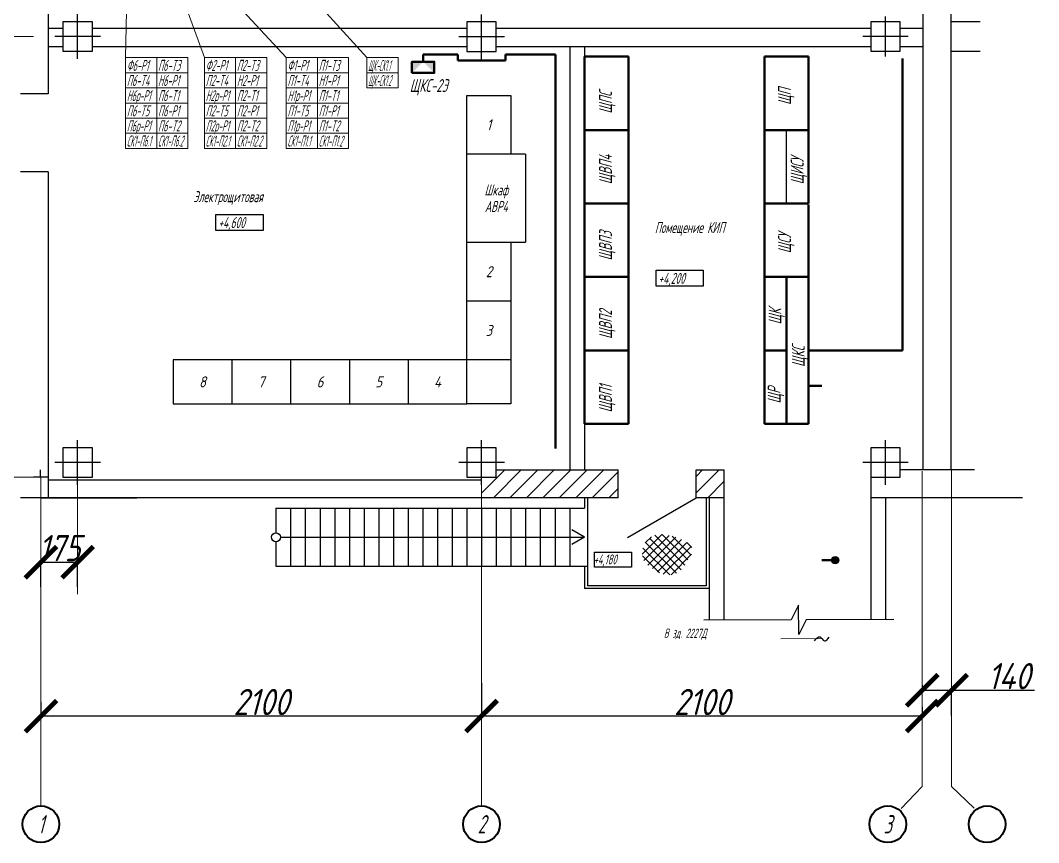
# Model space of a CAD drawing. Header units: millimetres. Extents: x 5848 to 6265, y 3268 to 3565.
# Drawn here: x 5904.8 to 6001.9, y 3368.2 to 3446.5 of the extents above; entities that cross this region are included whole.
import ezdxf
from ezdxf.enums import TextEntityAlignment as Align

# ---------------------------------------------------------------- set-up
doc = ezdxf.new("R2010")
doc.units = ezdxf.units.MM
doc.linetypes.add('gost6', pattern=[12, 8, -1.5, 1, -1.5])
doc.layers.get('Defpoints').update_dxf_attribs({"color": 33})
for name, color, linetype, lineweight in [('1', 4, 'Continuous', 15), ('RAZMER', 5, 'Continuous', 20), ('Выноска', 137, 'Continuous', 20), ('Первичник', 210, 'Continuous', 25), ('Строительный', 7, 'Continuous', 25), ('Текст_КИП', 2, 'Continuous', 25), ('Эл.кабель', 2, 'Continuous', 50)]:
    doc.layers.add(name, color=color, linetype=linetype, lineweight=lineweight)
for name, color, linetype in [('3.8. Вакуум Р', 83, 'Continuous'), ('osnovnoy shtamp', 7, 'Continuous'), ('орудован', 7, 'Continuous'), ('Осевая', 130, 'gost6'), ('Отметки', 1, 'Continuous')]:
    doc.layers.add(name, color=color, linetype=linetype)
doc.styles.add('simplex', font='simplex.shx', dxfattribs={"width": 0.8, "oblique": 15})
doc.styles.get("Standard").update_dxf_attribs({"font": 'arial.ttf'})
doc.dimstyles.get("Standard").update_dxf_attribs({"dimtxt": 0.18, "dimasz": 0.18, "dimexe": 0.18, "dimexo": 0.0625, "dimgap": 0.09, "dimtad": 0, "dimtih": 1, "dimtoh": 1, "dimdec": 4, "dimzin": 0, "dimdsep": 46, "dimtxsty": 'Standard', "dimcen": 0.09, "dimadec": 0, "dimazin": 0, "dimtfac": 1, "dimtdec": 4, "dimtofl": 0, "dimtmove": 0, "dimatfit": 3, "dimfxl": 0, "dimtolj": 1, "dimtzin": 0, "dimarcsym": 0})

# ---------------------------------------------------------------- blocks, each defined once
blk = doc.blocks.new('_ArchTick')
at = {"color": 0, "linetype": 'ByBlock', "const_width": 0.15}
blk.add_lwpolyline([(-0.5, -0.5), (0.5, 0.5)], dxfattribs=at)
blk = doc.blocks.new('*D146')
at = {"layer": 'Defpoints', "color": 0, "transparency": 16777216}
for p in [(5948.759, 3381.169), (5990.759, 3381.169), (5948.759, 3380.23)]:
    blk.add_point(p, dxfattribs=at)
at = {"layer": 'RAZMER', "color": 0, "lineweight": -2, "transparency": 16777216}
for p, q in [((5948.759, 3381.107), (5948.759, 3380.05)), ((5990.759, 3381.107), (5990.759, 3380.05)), ((5990.759, 3380.23), (5948.759, 3380.23))]:
    blk.add_line(p, q, dxfattribs=at)
at = {"layer": 'RAZMER', "color": 0, "lineweight": -2, "transparency": 16777216, "xscale": 3, "yscale": 3, "zscale": 3, "rotation": 180}
blk.add_blockref('_ArchTick', (5948.759, 3380.23), dxfattribs=at)
at = {"layer": 'RAZMER', "color": 0, "lineweight": -2, "transparency": 16777216, "xscale": 3, "yscale": 3, "zscale": 3}
blk.add_blockref('_ArchTick', (5990.759, 3380.23), dxfattribs=at)
at = {"layer": 'RAZMER', "color": 0, "transparency": 16777216, "insert": (5969.759, 3381.57), "char_height": 2.5, "attachment_point": 5, "style": 'simplex'}
blk.add_mtext('\\A1;2100', dxfattribs=at)
blk = doc.blocks.new('*D147')
at = {"layer": 'Defpoints', "color": 0, "transparency": 16777216}
for p in [(5948.759, 3383.423), (5906.759, 3381.655), (5906.759, 3380.23)]:
    blk.add_point(p, dxfattribs=at)
at = {"layer": 'RAZMER', "color": 0, "lineweight": -2, "transparency": 16777216}
for p, q in [((5948.759, 3383.361), (5948.759, 3380.05)), ((5906.759, 3381.592), (5906.759, 3380.05)), ((5948.759, 3380.23), (5906.759, 3380.23))]:
    blk.add_line(p, q, dxfattribs=at)
at = {"layer": 'RAZMER', "color": 0, "lineweight": -2, "transparency": 16777216, "xscale": 3, "yscale": 3, "zscale": 3, "rotation": 180}
blk.add_blockref('_ArchTick', (5906.759, 3380.23), dxfattribs=at)
at = {"layer": 'RAZMER', "color": 0, "lineweight": -2, "transparency": 16777216, "xscale": 3, "yscale": 3, "zscale": 3}
blk.add_blockref('_ArchTick', (5948.759, 3380.23), dxfattribs=at)
at = {"layer": 'RAZMER', "color": 0, "transparency": 16777216, "insert": (5927.759, 3381.57), "char_height": 2.5, "attachment_point": 5, "style": 'simplex'}
blk.add_mtext('\\A1;2100', dxfattribs=at)
blk = doc.blocks.new('*D152')
at = {"layer": 'Defpoints', "color": 0, "transparency": 16777216}
for p in [(5910.259, 3394.901), (5906.759, 3392.49), (5910.259, 3392.49)]:
    blk.add_point(p, dxfattribs=at)
at = {"layer": 'RAZMER', "color": 0, "lineweight": -2, "transparency": 16777216}
for p, q in [((5906.759, 3392.552), (5906.759, 3395.081)), ((5910.259, 3392.552), (5910.259, 3395.081)), ((5906.759, 3394.901), (5910.259, 3394.901))]:
    blk.add_line(p, q, dxfattribs=at)
at = {"layer": 'RAZMER', "color": 0, "lineweight": -2, "transparency": 16777216, "xscale": 3, "yscale": 3, "zscale": 3, "rotation": 180}
blk.add_blockref('_ArchTick', (5906.759, 3394.901), dxfattribs=at)
at = {"layer": 'RAZMER', "color": 0, "lineweight": -2, "transparency": 16777216, "xscale": 3, "yscale": 3, "zscale": 3}
blk.add_blockref('_ArchTick', (5910.259, 3394.901), dxfattribs=at)
at = {"layer": 'RAZMER', "color": 0, "transparency": 16777216, "insert": (5908.509, 3396.241), "char_height": 2.5, "attachment_point": 5, "style": 'simplex'}
blk.add_mtext('\\A1;175', dxfattribs=at)
blk = doc.blocks.new('A$C32520DA1')
at = {"layer": 'орудован', "lineweight": -2, "ltscale": 0.3}
h = blk.add_hatch(dxfattribs=at)
h.set_pattern_fill('ANSI37', color=4, scale=0.25, angle=270, style=0)
h.set_pattern_definition([(45, (345.161, -3272.3488), (0.561266, -0.561266), []), (315, (345.161, -3272.3488), (-0.561266, -0.561266), [])])
edge = h.paths.add_edge_path()
edge.add_spline(control_points=[(2.52, -0.8), (2.28, -1.28), (1.72, -2.41), (-0.45, -2.98), (-2.14, -1.94), (-3.79, -0.67), (-3.56, 1.53), (-1.96, 2.98), (0.07, 2.73), (1.77, 2.21), (3.79, 0.92), (2.93, -0.25), (2.52, -0.8)], knot_values=[0, 0, 0, 0, 1.566566, 3.673336, 5.745346, 7.383422, 9.561681, 11.30499, 13.330467, 15.16078, 17.108533, 18.858869, 18.858869, 18.858869, 18.858869], degree=3, periodic=0)
blk = doc.blocks.new('*D118')
at = {"layer": 'Defpoints', "color": 0, "transparency": 16777216}
for p in [(5990.759, 3383.244), (5990.759, 3382.696), (5993.559, 3380.21)]:
    blk.add_point(p, dxfattribs=at)
at = {"layer": 'RAZMER', "color": 0, "lineweight": -2, "transparency": 16777216}
for p, q in [((5990.759, 3383.181), (5990.759, 3382.516)), ((5990.759, 3382.696), (5993.559, 3382.696)), ((5993.559, 3380.272), (5993.559, 3382.876)), ((5993.559, 3382.696), (6001.471, 3382.696))]:
    blk.add_line(p, q, dxfattribs=at)
at = {"layer": 'RAZMER', "color": 0, "lineweight": -2, "transparency": 16777216, "xscale": 3, "yscale": 3, "zscale": 3, "rotation": 180}
blk.add_blockref('_ArchTick', (5990.759, 3382.696), dxfattribs=at)
at = {"layer": 'RAZMER', "color": 0, "lineweight": -2, "transparency": 16777216, "xscale": 3, "yscale": 3, "zscale": 3}
blk.add_blockref('_ArchTick', (5993.559, 3382.696), dxfattribs=at)
at = {"layer": 'RAZMER', "color": 0, "transparency": 16777216, "insert": (5999.015, 3384.036), "char_height": 2.5, "attachment_point": 5, "style": 'simplex'}
blk.add_mtext('\\A1;140', dxfattribs=at)
blk = doc.blocks.new('A$C6AE82E0B')
h = blk.add_hatch(color=2)
h.paths.add_polyline_path([(3.02, 0), (6.05, 3.02), (6.05, 0)])
h.paths.add_polyline_path([(0, 3.02), (3.02, 0), (0, 0)])
at = {"color": 2}
blk.add_lwpolyline([(6.05, 3.02), (0, 3.02), (0, 0), (6.05, 0)], close=True, dxfattribs=at)
blk = doc.blocks.new('A$C415F5F71')
blk.add_blockref('A$C6AE82E0B', (-3.02, -1.51))

msp = doc.modelspace()

# ---------------------------------------------------------------- hatches: boundary and pattern name
h = msp.add_hatch()
h.set_pattern_fill('ANSI31', color=256, scale=0.35)
h.set_pattern_definition([(45, (3815.7116, 2830.5569), (-0.7857724, 0.7857724), [])])
h.paths.add_polyline_path([(5961.779, 3401.042), (5961.779, 3403.702), (5950.159, 3403.702), (5950.159, 3403.002), (5948.759, 3403.002), (5948.759, 3401.042)])
h.paths.add_polyline_path([(5971.859, 3401.042), (5971.859, 3403.702), (5969.199, 3403.702), (5969.199, 3401.042)])
at = {"layer": 'Первичник'}
h = msp.add_hatch(color=256, dxfattribs=at)
edge = h.paths.add_edge_path()
edge.add_arc((5982.464, 3395.096), 0.35, 0, 360)

# ---------------------------------------------------------------- linework, layer by layer
at = {"lineweight": 50}
for p, q in [((5958.559, 3436.089), (5958.559, 3443.089)), ((5958.559, 3443.089), (5962.759, 3443.089)), ((5962.759, 3443.089), (5962.759, 3436.089)), ((5975.726, 3436.089), (5975.726, 3443.089)), ((5975.726, 3443.089), (5979.926, 3443.089)), ((5979.926, 3443.089), (5979.926, 3436.089)), ((5958.559, 3429.089), (5958.559, 3436.089)), ((5958.559, 3436.089), (5962.759, 3436.089)), ((5958.559, 3436.089), (5962.759, 3436.089)), ((5962.759, 3436.089), (5962.759, 3429.089)), ((5979.926, 3436.089), (5975.726, 3436.089)), ((5975.726, 3429.089), (5975.726, 3436.089)), ((5979.926, 3436.089), (5979.926, 3429.089)), ((5958.559, 3422.089), (5958.559, 3429.089)), ((5958.559, 3429.089), (5962.759, 3429.089)), ((5962.759, 3429.089), (5962.759, 3422.089)), ((5975.726, 3422.089), (5975.726, 3429.089)), ((5979.926, 3429.089), (5975.726, 3429.089)), ((5979.926, 3428.953), (5979.926, 3422.089)), ((5958.559, 3408.089), (5958.559, 3422.089)), ((5958.559, 3422.089), (5962.759, 3422.089)), ((5962.759, 3422.089), (5962.759, 3415.089)), ((5979.926, 3422.089), (5975.726, 3422.089)), ((5975.726, 3408.089), (5975.726, 3422.089)), ((5977.826, 3408.089), (5977.826, 3422.089)), ((5979.926, 3422.089), (5979.926, 3408.089)), ((5958.559, 3415.089), (5962.759, 3415.089)), ((5962.759, 3415.089), (5962.759, 3408.089)), ((5975.726, 3415.089), (5977.826, 3415.089)), ((5962.759, 3408.089), (5958.572, 3408.089)), ((5979.926, 3408.089), (5975.726, 3408.089))]:
    msp.add_line(p, q, dxfattribs=at)
for p, q in [((5947.359, 3439.391), (5951.559, 3439.391)), ((5947.359, 3433.791), (5947.359, 3439.391)), ((5951.559, 3439.391), (5951.559, 3433.791)), ((5977.826, 3429.089), (5977.826, 3436.089)), ((5952.959, 3433.791), (5947.359, 3433.791)), ((5947.359, 3425.391), (5947.359, 3433.791)), ((5952.959, 3433.791), (5952.959, 3425.391)), ((5947.359, 3425.391), (5952.959, 3425.391)), ((5947.359, 3419.791), (5947.359, 3425.391)), ((5951.559, 3425.391), (5951.559, 3419.791)), ((5951.559, 3419.791), (5947.359, 3419.791)), ((5947.359, 3414.191), (5947.359, 3419.791)), ((5951.559, 3419.791), (5951.559, 3414.191)), ((5924.959, 3414.191), (5919.359, 3414.191)), ((5919.359, 3414.191), (5919.359, 3409.991)), ((5930.559, 3414.191), (5924.959, 3414.191)), ((5924.959, 3414.191), (5924.959, 3409.991)), ((5936.159, 3414.191), (5930.559, 3414.191)), ((5930.559, 3414.191), (5930.559, 3409.991)), ((5941.759, 3414.191), (5936.159, 3414.191)), ((5936.159, 3414.191), (5936.159, 3409.991)), ((5947.359, 3414.191), (5941.759, 3414.191)), ((5941.759, 3414.191), (5941.759, 3409.991)), ((5951.559, 3414.191), (5947.359, 3414.191)), ((5947.359, 3409.991), (5947.359, 3414.191)), ((5951.559, 3414.191), (5951.559, 3409.991)), ((5919.359, 3409.991), (5924.959, 3409.991)), ((5924.959, 3409.991), (5930.559, 3409.991)), ((5930.559, 3409.991), (5936.159, 3409.991)), ((5936.159, 3409.991), (5941.759, 3409.991)), ((5941.759, 3409.991), (5947.359, 3409.991)), ((5951.559, 3409.991), (5947.359, 3409.991))]:
    msp.add_line(p, q)
at = {"color": 2, "ltscale": 100}
for p, q in [((5978.974, 3390.803), (5978.282, 3389.399)), ((5978.99, 3388.003), (5978.974, 3390.803)), ((5978.282, 3389.399), (5969.932, 3389.372)), ((5979.682, 3389.407), (5978.99, 3388.003)), ((5988.044, 3389.428), (5979.682, 3389.407))]:
    msp.add_line(p, q, dxfattribs=at)
msp.add_spline([(5980.478, 3387.408), (5981.017, 3387.78), (5981.437, 3387.39), (5981.888, 3387.738)], degree=3)
at = {"layer": '3.8. Вакуум Р'}
for points in [[(5923.436, 3428.056), (5927.93, 3428.056), (5927.93, 3426.513), (5923.436, 3426.513)], [(5965.387, 3422.74), (5969.881, 3422.74), (5969.881, 3421.196), (5965.387, 3421.196)], [(5959.513, 3395.846), (5963.04, 3395.846), (5963.04, 3394.435), (5959.513, 3394.435)]]:
    msp.add_lwpolyline(points, close=True, dxfattribs=at)
at = {"layer": 'osnovnoy shtamp', "color": 3}
for q in [(5957.346, 3397.973), (5957.346, 3396.573)]:
    msp.add_line((5958.559, 3397.273), q, dxfattribs=at)
msp.add_circle((5929.159, 3397.273), 0.42, dxfattribs=at)
at = {"layer": 'RAZMER'}
for p, q in [((5906.059, 3445.002), (5887.845, 3445.002)), ((5948.759, 3405.802), (5948.759, 3371.667)), ((5910.259, 3404.053), (5910.259, 3391.861)), ((5906.059, 3403.002), (5887.845, 3403.002)), ((5906.759, 3403.002), (5906.759, 3371.667)), ((5990.759, 3403.569), (5990.759, 3373.519)), ((5993.559, 3403.702), (5993.559, 3373.519)), ((5988.764, 3371.42), (5990.759, 3373.519)), ((5995.713, 3371.445), (5993.559, 3373.519))]:
    msp.add_line(p, q, dxfattribs=at)
at = {"layer": 'Выноска', "color": 3}
for p, q in [((5914.826, 3442.991), (5914.902, 3447.428)), ((5920.58, 3447.862), (5922.339, 3442.991)), ((5925.614, 3447.862), (5930.136, 3442.991)), ((5933.973, 3447.228), (5937.82, 3442.991)), ((5981.195, 3387.618), (5977.278, 3387.583))]:
    msp.add_line(p, q, dxfattribs=at)
for points in [[(5914.826, 3442.991), (5917.799, 3442.991), (5917.799, 3441.549), (5914.826, 3441.549)], [(5917.799, 3442.991), (5920.773, 3442.991), (5920.773, 3441.549), (5917.799, 3441.549)], [(5922.339, 3442.991), (5925.312, 3442.991), (5925.312, 3441.549), (5922.339, 3441.549)], [(5925.312, 3442.991), (5928.286, 3442.991), (5928.286, 3441.549), (5925.312, 3441.549)], [(5930.136, 3442.991), (5933.11, 3442.991), (5933.11, 3441.549), (5930.136, 3441.549)], [(5933.11, 3442.991), (5936.083, 3442.991), (5936.083, 3441.549), (5933.11, 3441.549)], [(5937.82, 3442.991), (5940.793, 3442.991), (5940.793, 3441.549), (5937.82, 3441.549)], [(5914.826, 3441.549), (5917.799, 3441.549), (5917.799, 3440.107), (5914.826, 3440.107)], [(5917.799, 3441.549), (5920.773, 3441.549), (5920.773, 3440.107), (5917.799, 3440.107)], [(5922.339, 3441.549), (5925.312, 3441.549), (5925.312, 3440.107), (5922.339, 3440.107)], [(5925.312, 3441.549), (5928.286, 3441.549), (5928.286, 3440.107), (5925.312, 3440.107)], [(5930.136, 3441.549), (5933.11, 3441.549), (5933.11, 3440.107), (5930.136, 3440.107)], [(5933.11, 3441.549), (5936.083, 3441.549), (5936.083, 3440.107), (5933.11, 3440.107)], [(5937.82, 3441.549), (5940.793, 3441.549), (5940.793, 3440.107), (5937.82, 3440.107)], [(5914.826, 3440.107), (5917.799, 3440.107), (5917.799, 3438.665), (5914.826, 3438.665)], [(5917.799, 3440.107), (5920.773, 3440.107), (5920.773, 3438.665), (5917.799, 3438.665)], [(5922.339, 3440.107), (5925.312, 3440.107), (5925.312, 3438.665), (5922.339, 3438.665)], [(5925.312, 3440.107), (5928.286, 3440.107), (5928.286, 3438.665), (5925.312, 3438.665)], [(5930.136, 3440.107), (5933.11, 3440.107), (5933.11, 3438.665), (5930.136, 3438.665)], [(5933.11, 3440.107), (5936.083, 3440.107), (5936.083, 3438.665), (5933.11, 3438.665)], [(5914.826, 3438.665), (5917.799, 3438.665), (5917.799, 3437.223), (5914.826, 3437.223)], [(5917.799, 3438.665), (5920.773, 3438.665), (5920.773, 3437.223), (5917.799, 3437.223)], [(5922.339, 3438.665), (5925.312, 3438.665), (5925.312, 3437.223), (5922.339, 3437.223)], [(5925.312, 3438.665), (5928.286, 3438.665), (5928.286, 3437.223), (5925.312, 3437.223)], [(5930.136, 3438.665), (5933.11, 3438.665), (5933.11, 3437.223), (5930.136, 3437.223)], [(5933.11, 3438.665), (5936.083, 3438.665), (5936.083, 3437.223), (5933.11, 3437.223)], [(5914.826, 3437.223), (5917.799, 3437.223), (5917.799, 3435.781), (5914.826, 3435.781)], [(5917.799, 3437.223), (5920.773, 3437.223), (5920.773, 3435.781), (5917.799, 3435.781)], [(5922.339, 3437.223), (5925.312, 3437.223), (5925.312, 3435.781), (5922.339, 3435.781)], [(5925.312, 3437.223), (5928.286, 3437.223), (5928.286, 3435.781), (5925.312, 3435.781)], [(5930.136, 3437.223), (5933.11, 3437.223), (5933.11, 3435.781), (5930.136, 3435.781)], [(5933.11, 3437.223), (5936.083, 3437.223), (5936.083, 3435.781), (5933.11, 3435.781)], [(5914.826, 3435.781), (5917.799, 3435.781), (5917.799, 3434.339), (5914.826, 3434.339)], [(5917.799, 3435.781), (5920.773, 3435.781), (5920.773, 3434.339), (5917.799, 3434.339)], [(5922.339, 3435.781), (5925.312, 3435.781), (5925.312, 3434.339), (5922.339, 3434.339)], [(5925.312, 3435.781), (5928.286, 3435.781), (5928.286, 3434.339), (5925.312, 3434.339)], [(5930.136, 3435.781), (5933.11, 3435.781), (5933.11, 3434.339), (5930.136, 3434.339)], [(5933.11, 3435.781), (5936.083, 3435.781), (5936.083, 3434.339), (5933.11, 3434.339)]]:
    msp.add_lwpolyline(points, close=True, dxfattribs=at)
at = {"layer": 'орудован', "color": 4, "lineweight": -2, "ltscale": 0.3}
for p, q in [((5958.559, 3401.042), (5958.559, 3400.038)), ((5958.839, 3401.042), (5958.839, 3392.659)), ((5970.179, 3401.042), (5970.179, 3392.659)), ((5929.159, 3400.038), (5958.559, 3400.038)), ((5929.159, 3400.038), (5929.159, 3397.693)), ((5930.559, 3400.038), (5930.559, 3394.508)), ((5931.959, 3400.038), (5931.959, 3394.508)), ((5933.359, 3400.038), (5933.359, 3394.508)), ((5934.759, 3400.038), (5934.759, 3394.508)), ((5936.159, 3400.038), (5936.159, 3394.508)), ((5937.559, 3400.038), (5937.559, 3394.508)), ((5938.959, 3400.038), (5938.959, 3394.508)), ((5940.359, 3400.038), (5940.359, 3394.508)), ((5941.759, 3400.038), (5941.759, 3394.508)), ((5943.159, 3400.038), (5943.159, 3394.508)), ((5944.559, 3400.038), (5944.559, 3394.508)), ((5945.959, 3400.038), (5945.959, 3394.508)), ((5947.359, 3400.038), (5947.359, 3394.508)), ((5948.759, 3400.038), (5948.759, 3394.508)), ((5950.159, 3400.038), (5950.159, 3394.508)), ((5951.559, 3400.038), (5951.559, 3394.508)), ((5952.959, 3400.038), (5952.959, 3394.508)), ((5954.359, 3400.038), (5954.359, 3394.508)), ((5955.759, 3400.038), (5955.759, 3394.508)), ((5957.159, 3400.038), (5957.159, 3394.508)), ((5929.159, 3396.853), (5929.159, 3394.508)), ((5929.159, 3394.508), (5958.839, 3394.508)), ((5958.559, 3394.508), (5958.559, 3392.379)), ((5970.459, 3392.379), (5958.572, 3392.379)), ((5970.179, 3392.659), (5958.839, 3392.659))]:
    msp.add_line(p, q, dxfattribs=at)
at = {"layer": 'Осевая'}
for p, q in [((5910.259, 3442.875), (5910.259, 3447.13)), ((5948.759, 3442.863), (5948.759, 3447.118)), ((5987.259, 3443.088), (5987.259, 3446.917)), ((5912.428, 3445.002), (5908.089, 3445.002)), ((5950.928, 3444.991), (5946.589, 3444.991)), ((5989.428, 3445.002), (5985.089, 3445.002)), ((5910.259, 3402.275), (5910.259, 3406.53)), ((5948.759, 3402.275), (5948.759, 3406.53)), ((5987.259, 3402.275), (5987.259, 3406.53)), ((5912.428, 3404.402), (5908.089, 3404.402)), ((5950.928, 3404.402), (5946.589, 3404.402)), ((5989.428, 3404.402), (5985.089, 3404.402))]:
    msp.add_line(p, q, dxfattribs=at)
at = {"layer": 'Отметки', "lineweight": 40}
for centre in [(5906.759, 3369.917), (5948.759, 3369.917), (5987.474, 3369.917), (5996.938, 3369.917)]:
    msp.add_circle(centre, 1.75, dxfattribs=at)
at = {"layer": 'Первичник'}
msp.add_circle((5982.464, 3395.096), 0.35, dxfattribs=at)
at = {"layer": 'Строительный', "linetype": 'ByBlock'}
for p, q in [((5990.829, 3530.962), (5990.829, 3403.702)), ((5993.489, 3528.302), (5993.489, 3403.702)), ((5907.459, 3450.462), (5907.459, 3439.542)), ((5907.459, 3445.815), (5908.859, 3445.815)), ((5911.659, 3446.402), (5908.859, 3446.402)), ((5908.859, 3446.402), (5908.859, 3443.602)), ((5911.659, 3446.402), (5908.859, 3446.402)), ((5908.859, 3446.402), (5908.859, 3443.602)), ((5911.659, 3443.602), (5911.659, 3446.402)), ((5911.659, 3443.602), (5911.659, 3446.402)), ((5911.659, 3445.815), (5947.359, 3445.815)), ((5950.159, 3446.391), (5947.359, 3446.391)), ((5947.359, 3446.391), (5947.359, 3443.591)), ((5950.159, 3443.591), (5950.159, 3446.391)), ((5950.159, 3445.815), (5985.859, 3445.815)), ((5988.659, 3446.402), (5985.859, 3446.402)), ((5985.859, 3446.402), (5985.859, 3443.602)), ((5988.659, 3446.402), (5985.859, 3446.402)), ((5985.859, 3446.402), (5985.859, 3443.602)), ((5988.659, 3443.602), (5988.659, 3446.402)), ((5988.659, 3443.602), (5988.659, 3446.402)), ((5988.659, 3445.815), (5990.829, 3445.815)), ((5907.459, 3444.065), (5908.859, 3444.065)), ((5908.859, 3443.602), (5911.659, 3443.602)), ((5908.859, 3443.602), (5911.659, 3443.602)), ((5911.659, 3444.065), (5947.359, 3444.065)), ((5947.359, 3443.591), (5950.159, 3443.591)), ((5950.159, 3444.065), (5985.859, 3444.065)), ((5957.159, 3444.065), (5957.159, 3403.702)), ((5958.559, 3444.065), (5958.559, 3403.702)), ((5985.859, 3443.602), (5988.659, 3443.602)), ((5985.859, 3443.602), (5988.659, 3443.602)), ((5988.659, 3444.065), (5990.829, 3444.065)), ((5907.459, 3439.542), (5904.799, 3439.542)), ((5907.459, 3432.122), (5904.799, 3432.122)), ((5907.459, 3432.122), (5907.459, 3401.042)), ((5911.659, 3405.802), (5908.859, 3405.802)), ((5908.859, 3405.802), (5908.859, 3403.002)), ((5911.659, 3403.002), (5911.659, 3405.802)), ((5906.697, 3403.702), (5906.697, 3403.002)), ((5908.859, 3403.002), (5911.659, 3403.002)), ((5906.759, 3401.042), (5915.905, 3401.042))]:
    msp.add_line(p, q, dxfattribs=at)
at = {"layer": 'Строительный'}
for p, q in [((5996.289, 3446.402), (5993.489, 3446.402)), ((5993.489, 3446.402), (5993.489, 3443.602)), ((5993.489, 3443.602), (5996.289, 3443.602)), ((5962.655, 3397.265), (5969.199, 3401.042))]:
    msp.add_line(p, q, dxfattribs=at)
at = {"layer": 'Строительный', "linetype": 'ByBlock', "ltscale": 100}
for p, q in [((5950.159, 3405.802), (5947.359, 3405.802)), ((5947.359, 3405.802), (5947.359, 3403.002)), ((5950.159, 3403.002), (5950.159, 3405.802)), ((5988.659, 3405.802), (5985.859, 3405.802)), ((5985.859, 3405.802), (5985.859, 3403.002)), ((5988.659, 3403.002), (5988.659, 3405.802)), ((5907.459, 3403.002), (5906.059, 3403.002)), ((5907.459, 3403.002), (5906.059, 3403.002)), ((5947.359, 3403.002), (5950.159, 3403.002)), ((5950.159, 3403.002), (5950.159, 3403.702)), ((5950.159, 3403.002), (5950.159, 3403.702)), ((5950.159, 3403.702), (5961.779, 3403.702)), ((5961.779, 3401.042), (5961.779, 3403.702)), ((5969.199, 3403.702), (5971.859, 3403.702)), ((5969.199, 3401.042), (5969.199, 3403.702)), ((5971.859, 3403.702), (5971.859, 3389.377)), ((5985.859, 3403.002), (5988.659, 3403.002)), ((5985.859, 3403.002), (5985.859, 3389.424)), ((5995.729, 3403.702), (5988.659, 3403.702)), ((5948.759, 3402.722), (5907.459, 3402.722)), ((5961.779, 3401.042), (5904.799, 3401.042)), ((5971.859, 3401.042), (5969.199, 3401.042)), ((5970.459, 3401.042), (5970.459, 3392.379)), ((5970.459, 3401.042), (5970.459, 3389.372)), ((6000.311, 3401.042), (5985.859, 3401.042)), ((5987.256, 3401.042), (5987.247, 3389.428)), ((5929.579, 3397.273), (5958.559, 3397.273))]:
    msp.add_line(p, q, dxfattribs=at)
at = {"layer": 'Эл.кабель'}
for p, q in [((5946.484, 3443.292), (5943.187, 3443.292)), ((5943.187, 3442.599), (5943.187, 3443.292)), ((5946.484, 3442.716), (5946.484, 3443.292)), ((5951.034, 3442.716), (5946.484, 3442.716)), ((5951.034, 3443.292), (5951.034, 3442.716)), ((5955.816, 3443.292), (5951.034, 3443.292)), ((5955.816, 3443.292), (5955.816, 3405.743)), ((5988.866, 3415.089), (5988.866, 3442.902)), ((5979.926, 3415.089), (5988.866, 3415.089)), ((5981.195, 3411.7), (5979.926, 3411.7)), ((5982.464, 3395.096), (5981.195, 3395.096))]:
    msp.add_line(p, q, dxfattribs=at)

# ---------------------------------------------------------------- block references
at = {"layer": '1', "xscale": 0.7, "yscale": 0.7, "zscale": 0.7}
msp.add_blockref('A$C32520DA1', (5966.589, 3395.583), dxfattribs=at)
at = {"layer": 'Эл.кабель', "xscale": 0.35, "yscale": 0.35, "zscale": 0.35, "rotation": 180}
msp.add_blockref('A$C415F5F71', (5943.187, 3442.07), dxfattribs=at)

# ---------------------------------------------------------------- texts
at = {"style": 'simplex', "oblique": 15, "width": 0.6}
for s, p in [('ЩПС', (5961.18, 3437.661)), ('ЩП', (5978.245, 3438.482)), ('ЩВП4', (5961.18, 3430.921)), ('ЩИСУ', (5979.45, 3430.921)), ('ЩВП3', (5961.18, 3423.661)), ('ЩСУ', (5978.245, 3424.342)), ('ЩК', (5977.337, 3417.561)), ('ЩВП2', (5961.18, 3416.175)), ('ЩКС', (5979.561, 3413.504)), ('ЩВП1', (5961.18, 3409.175)), ('ЩР', (5977.256, 3410.029))]:
    msp.add_text(s, height=1.225, rotation=90, dxfattribs=at).set_placement(p)
at = {"layer": 'Текст_КИП', "style": 'simplex', "oblique": 15}
for s, height, width, p in [('Ф6-P1', 1.05, 0.5, (5914.944, 3441.728)), ('П6-T3', 1.05, 0.5, (5917.917, 3441.728)), ('Ф2-P1', 1.05, 0.5, (5922.457, 3441.728)), ('П2-T3', 1.05, 0.5, (5925.43, 3441.728)), ('Ф1-P1', 1.05, 0.5, (5930.254, 3441.728)), ('П1-T3', 1.05, 0.5, (5933.228, 3441.728)), ('ЩК-СК1.1', 1.05, 0.3, (5937.938, 3441.728)), ('П6-T4', 1.05, 0.5, (5914.944, 3440.286)), ('Н6-P1', 1.05, 0.5, (5917.917, 3440.286)), ('П2-T4', 1.05, 0.5, (5922.457, 3440.286)), ('Н2-P1', 1.05, 0.5, (5925.43, 3440.286)), ('П1-T4', 1.05, 0.5, (5930.254, 3440.286)), ('Н1-P1', 1.05, 0.5, (5933.228, 3440.286)), ('ЩК-СК1.2', 1.05, 0.3, (5937.938, 3440.286)), ('ЩКС-2Э', 1.225, 0.6, (5941.908, 3439.725)), ('Н6р-P1', 1.05, 0.4, (5914.944, 3438.844)), ('П6-T1', 1.05, 0.5, (5917.917, 3438.844)), ('Н2р-P1', 1.05, 0.4, (5922.457, 3438.844)), ('П2-T1', 1.05, 0.5, (5925.43, 3438.844)), ('Н1р-P1', 1.05, 0.4, (5930.254, 3438.844)), ('П1-T1', 1.05, 0.5, (5933.228, 3438.844)), ('П6-T5', 1.05, 0.5, (5914.944, 3437.402)), ('П6-P1', 1.05, 0.5, (5917.917, 3437.402)), ('П2-T5', 1.05, 0.5, (5922.457, 3437.402)), ('П2-P1', 1.05, 0.5, (5925.43, 3437.402)), ('П1-T5', 1.05, 0.5, (5930.254, 3437.402)), ('П1-P1', 1.05, 0.5, (5933.228, 3437.402)), ('П6р-P1', 1.05, 0.4, (5914.944, 3435.96)), ('П6-T2', 1.05, 0.5, (5917.917, 3435.96)), ('П2р-P1', 1.05, 0.4, (5922.457, 3435.96)), ('П2-T2', 1.05, 0.5, (5925.43, 3435.96)), ('П1р-P1', 1.05, 0.4, (5930.254, 3435.96)), ('П1-T2', 1.05, 0.5, (5933.228, 3435.96)), ('СК1-П6.1', 1.05, 0.35, (5914.944, 3434.518)), ('СК1-П6.2', 1.05, 0.35, (5917.917, 3434.518)), ('СК1-П2.1', 1.05, 0.35, (5922.457, 3434.518)), ('СК1-П2.2', 1.05, 0.35, (5925.43, 3434.518)), ('СК1-П1.1', 1.05, 0.35, (5930.254, 3434.518)), ('СК1-П1.2', 1.05, 0.35, (5933.228, 3434.518)), ('Электрощитовая', 1.05, 0.6, (5921.293, 3429.216, 1.05)), ('+4,600', 1.05, 0.6, (5923.665, 3426.747)), ('Помещение КИП', 1.05, 0.6, (5965.274, 3426.277, 1.05)), ('+4,200', 1.05, 0.6, (5965.616, 3421.431)), ('+4,180', 0.945, 0.6, (5959.437, 3394.69))]:
    msp.add_text(s, height=height, dxfattribs=dict(at, width=width)).set_placement(p)
at = {"layer": 'Текст_КИП', "style": 'simplex', "oblique": 15, "width": 0.5}
msp.add_text('В зд. 2227Д', height=0.875, rotation=359.81009, dxfattribs=at).set_placement((5966.132, 3387.697))
at = {"layer": 'Текст_КИП', "style": 'simplex', "oblique": 15, "width": 0.6}
for s, p in [('1', (5906.759, 3369.917)), ('2', (5948.759, 3369.917)), ('3', (5987.474, 3369.917))]:
    msp.add_text(s, height=1.75, dxfattribs=at).set_placement(p, align=Align.MIDDLE)
at = {"layer": 'Текст_КИП', "char_height": 1.05, "attachment_point": 5, "style": 'simplex'}
for s, insert, width in [('\\A1;1', (5949.459, 3436.591), 4.2), ('\\A1;2', (5949.459, 3422.591), 4.2), ('\\A1;3', (5949.459, 3416.991), 4.2), ('\\A1;8', (5922.159, 3412.091), 5.6), ('\\A1;7', (5927.759, 3412.091), 5.6), ('\\A1;6', (5933.359, 3412.091), 5.6), ('\\A1;5', (5938.959, 3412.091), 5.6), ('\\A1;4', (5944.559, 3412.091), 5.6)]:
    msp.add_mtext(s, dxfattribs=dict(at, insert=insert, width=width))
at = {"layer": 'Текст_КИП', "insert": (5950.159, 3429.591), "char_height": 1.05, "width": 5.6, "attachment_point": 5, "line_spacing_factor": 0.9, "style": 'simplex'}
msp.add_mtext('\\A1;{\\W0.6;Шкаф\\PАВР4}', dxfattribs=at)

# ---------------------------------------------------------------- dimensions: what is measured, and where the dimension line sits
at = {"layer": 'RAZMER'}
for base, p1, p2, picture, middle in [((5910.259, 3394.901), (5906.759, 3392.49), (5910.259, 3392.49), '*D152', (5908.509, 3394.901)), ((5990.759, 3382.696), (5993.559, 3380.21), (5990.759, 3383.244), '*D118', (5999.015, 3382.696))]:
    dim = msp.add_linear_dim(base=base, p1=p1, p2=p2, dimstyle='Standard', override={"dimtxt": 2.5, "dimasz": 3, "dimtad": 1, "dimtih": 0, "dimdec": 0, "dimlfac": 50, "dimtxsty": 'simplex', "dimblk1": 'ArchTick', "dimblk2": 'ArchTick', "dimsah": 1}, dxfattribs=at)
    dim.commit()
    dim.dimension.update_dxf_attribs({"geometry": picture, "text_midpoint": middle, "dimtype": 160})
for base, p1, p2, picture, middle in [((5906.759, 3380.23), (5948.759, 3383.423), (5906.759, 3381.655), '*D147', (5927.759, 3381.57)), ((5948.759, 3380.23), (5990.759, 3381.169), (5948.759, 3381.169), '*D146', (5969.759, 3381.57))]:
    dim = msp.add_linear_dim(base=base, p1=p1, p2=p2, dimstyle='Standard', override={"dimtxt": 2.5, "dimasz": 3, "dimtad": 1, "dimtih": 0, "dimdec": 0, "dimlfac": 50, "dimtxsty": 'simplex', "dimblk1": 'ArchTick', "dimblk2": 'ArchTick', "dimsah": 1}, dxfattribs=at)
    dim.commit()
    dim.dimension.update_dxf_attribs({"geometry": picture, "text_midpoint": middle})

doc.saveas('drawing.dxf')
